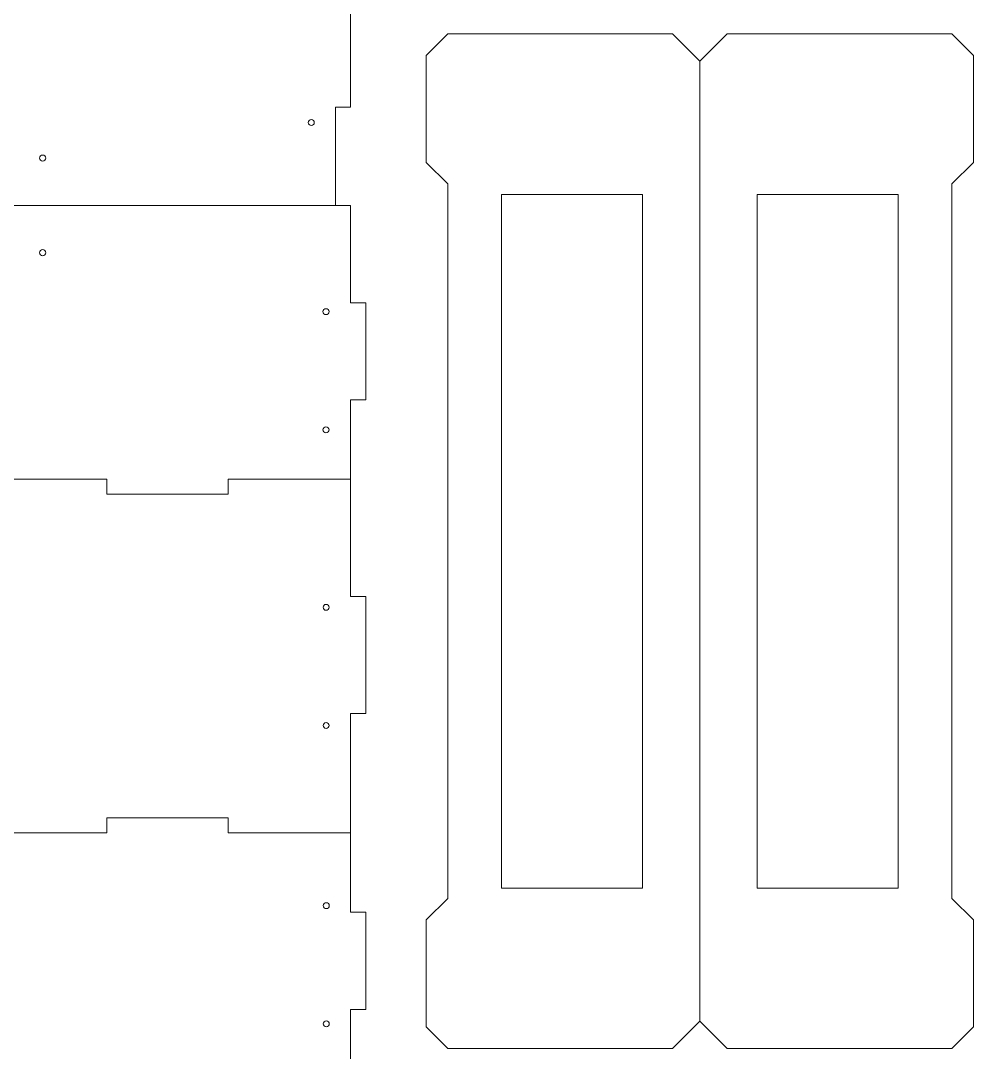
# Model space of a CAD drawing. Header units: millimetres. Extents: x -410 to 959, y -509 to 604.
# Drawn here: x -21.5 to 370.3, y -115.9 to 308.6 of the extents above; entities that cross this region are included whole.
import ezdxf

# ---------------------------------------------------------------- set-up
doc = ezdxf.new("R2010")
doc.units = ezdxf.units.MM
doc.header["$MEASUREMENT"] = 0
doc.layers.add('Layer 1', color=7, linetype='Continuous')

msp = doc.modelspace()

# ---------------------------------------------------------------- linework, layer by layer
at = {"layer": 'Layer 1', "color": 240, "lineweight": 9}
for points in [[(-397.6, 232.5998), (-397.6, 232.5998), (-397.6, 272.9998), (-397.6, 272.9998), (-397.6, 272.9998), (-397.6, 272.9998), (-403.8, 272.9998), (-403.8, 272.9998), (-403.8, 272.9998), (-403.8, 272.9998), (-403.8, 312.1998), (-403.8, 312.1998), (-403.8, 312.1998), (-403.8, 312.1998), (-397.6, 312.1998), (-397.6, 312.1998), (-397.6, 312.1998), (-397.6, 312.1998), (-397.6, 345.1998), (-397.6, 345.1998), (-397.6, 345.1998), (-397.6, 345.1998), (-354.2019, 345.1998), (-354.2019, 345.1998), (-354.2019, 345.1998), (-354.2019, 345.1998), (-354.2019, 351.3998), (-354.2019, 351.3998), (-354.2019, 351.3998), (-354.2019, 351.3998), (-304.2019, 351.3998), (-304.2019, 351.3998), (-304.2019, 351.3998), (-304.2019, 351.3998), (-304.2019, 345.1998), (-304.2019, 345.1998), (-304.2019, 345.1998), (-304.2019, 345.1998), (-254.2019, 345.1998), (-254.2019, 345.1998), (-254.2019, 345.1998), (-254.2019, 345.1998), (-254.2019, 351.3998), (-254.2019, 351.3998), (-254.2019, 351.3998), (-254.2019, 351.3998), (-204.2544, 351.3998), (-204.2544, 351.3998), (-204.2544, 351.3998), (-204.2544, 351.3998), (-204.2019, 345.1998), (-204.2019, 345.1998), (-204.2019, 345.1998), (-204.2019, 345.1998), (-86.2015, 345.1998), (-86.2015, 345.1998), (-86.2015, 345.1998), (-86.2015, 345.1998), (-86.254, 351.3998), (-86.254, 351.3998), (-86.254, 351.3998), (-86.254, 351.3998), (-36.2015, 351.3998), (-36.2015, 351.3998), (-36.2015, 351.3998), (-36.2015, 351.3998), (-36.2015, 345.1998), (-36.2015, 345.1998), (-36.2015, 345.1998), (-36.2015, 345.1998), (13.7985, 345.1998), (13.7985, 345.1998), (13.7985, 345.1998), (13.7985, 345.1998), (13.7985, 351.3998), (13.7985, 351.3998), (13.7985, 351.3998), (13.7985, 351.3998), (63.7985, 351.3998), (63.7985, 351.3998), (63.7985, 351.3998), (63.7985, 351.3998), (63.7985, 345.1998), (63.7985, 345.1998), (63.7985, 345.1998), (63.7985, 345.1998), (107.9965, 345.1998), (107.9965, 345.1998), (107.9965, 345.1998), (107.9965, 345.1998), (107.9965, 312.1998), (107.9965, 312.1998), (107.9965, 312.1998), (107.9965, 312.1998), (114.1965, 312.1998), (114.1965, 312.1998), (114.1965, 312.1998), (114.1965, 312.1998), (114.1965, 272.9998), (114.1965, 272.9998), (114.1965, 272.9998), (114.1965, 272.9998), (107.9965, 272.9998), (107.9965, 272.9998), (107.9965, 272.9998), (107.9965, 272.9998), (107.9965, 232.5998), (107.9965, 232.5998), (107.9965, 232.5998), (107.9965, 232.5998), (-397.6, 232.5998), (-397.6, 232.5998)], [(114.1965, 232.5998), (114.1965, 232.5998), (114.1965, 192.5769), (114.1965, 192.5769), (114.1965, 192.5769), (114.1965, 192.5769), (120.4063, 192.5769), (120.4063, 192.5769), (120.4063, 192.5769), (120.4063, 192.5769), (120.4063, 152.5768), (120.4063, 152.5768), (120.4063, 152.5768), (120.4063, 152.5768), (114.1965, 152.5768), (114.1965, 152.5768), (114.1965, 152.5768), (114.1965, 152.5768), (114.1965, 119.9998), (114.1965, 119.9998), (114.1965, 119.9998), (114.1965, 119.9998), (63.8746, 119.9998), (63.8746, 119.9998), (63.8746, 119.9998), (63.8746, 119.9998), (63.8746, 113.7998), (63.8746, 113.7998), (63.8746, 113.7998), (63.8746, 113.7998), (13.9521, 113.7998), (13.9521, 113.7998), (13.9521, 113.7998), (13.9521, 113.7998), (13.9521, 119.9998), (13.9521, 119.9998), (13.9521, 119.9998), (13.9521, 119.9998), (-35.9704, 119.9998), (-35.9704, 119.9998), (-35.9704, 119.9998), (-35.9704, 119.9998), (-35.9704, 113.7998), (-35.9704, 113.7998), (-35.9704, 113.7998), (-35.9704, 113.7998), (-86.1875, 113.7998), (-86.1875, 113.7998), (-86.1875, 113.7998), (-86.1875, 113.7998), (-86.2399, 119.9998), (-86.2399, 119.9998), (-86.2399, 119.9998), (-86.2399, 119.9998), (-203.7629, 119.9998), (-203.7629, 119.9998), (-203.7629, 119.9998), (-203.7629, 119.9998), (-203.7105, 113.7998), (-203.7105, 113.7998), (-203.7105, 113.7998), (-203.7105, 113.7998), (-253.633, 113.7998), (-253.633, 113.7998), (-253.633, 113.7998), (-253.633, 113.7998), (-253.633, 119.9998), (-253.633, 119.9998), (-253.633, 119.9998), (-253.633, 119.9998), (-303.5555, 119.9998), (-303.5555, 119.9998), (-303.5555, 119.9998), (-303.5555, 119.9998), (-303.5555, 113.7998), (-303.5555, 113.7998), (-303.5555, 113.7998), (-303.5555, 113.7998), (-353.478, 113.7998), (-353.478, 113.7998), (-353.478, 113.7998), (-353.478, 113.7998), (-353.478, 119.9998), (-353.478, 119.9998), (-353.478, 119.9998), (-353.478, 119.9998), (-403.8, 119.9998), (-403.8, 119.9998), (-403.8, 119.9998), (-403.8, 119.9998), (-403.8, 152.5926), (-403.8, 152.5926), (-403.8, 152.5926), (-403.8, 152.5926), (-410, 152.5926), (-410, 152.5926), (-410, 152.5926), (-410, 152.5926), (-410, 192.5926), (-410, 192.5926), (-410, 192.5926), (-410, 192.5926), (-403.8, 192.5926), (-403.8, 192.5926), (-403.8, 192.5926), (-403.8, 192.5926), (-403.8, 232.5998), (-403.8, 232.5998), (-403.8, 232.5998), (-403.8, 232.5998), (114.1965, 232.5998), (114.1965, 232.5998)], [(114.1966, -138.2001), (114.1966, -138.2001), (114.1966, -98.1772), (114.1966, -98.1772), (114.1966, -98.1772), (114.1966, -98.1772), (120.4064, -98.1772), (120.4064, -98.1772), (120.4064, -98.1772), (120.4064, -98.1772), (120.4064, -58.1771), (120.4064, -58.1771), (120.4064, -58.1771), (120.4064, -58.1771), (114.1966, -58.1771), (114.1966, -58.1771), (114.1966, -58.1771), (114.1966, -58.1771), (114.1966, -25.6001), (114.1966, -25.6001), (114.1966, -25.6001), (114.1966, -25.6001), (63.8747, -25.6001), (63.8747, -25.6001), (63.8747, -25.6001), (63.8747, -25.6001), (63.8747, -19.4001), (63.8747, -19.4001), (63.8747, -19.4001), (63.8747, -19.4001), (13.9522, -19.4001), (13.9522, -19.4001), (13.9522, -19.4001), (13.9522, -19.4001), (13.9522, -25.6001), (13.9522, -25.6001), (13.9522, -25.6001), (13.9522, -25.6001), (-35.9703, -25.6001), (-35.9703, -25.6001), (-35.9703, -25.6001), (-35.9703, -25.6001), (-35.9703, -19.4001), (-35.9703, -19.4001), (-35.9703, -19.4001), (-35.9703, -19.4001), (-86.1874, -19.4001), (-86.1874, -19.4001), (-86.1874, -19.4001), (-86.1874, -19.4001), (-86.2398, -25.6001), (-86.2398, -25.6001), (-86.2398, -25.6001), (-86.2398, -25.6001), (-203.7628, -25.6001), (-203.7628, -25.6001), (-203.7628, -25.6001), (-203.7628, -25.6001), (-203.7104, -19.4001), (-203.7104, -19.4001), (-203.7104, -19.4001), (-203.7104, -19.4001), (-253.6329, -19.4001), (-253.6329, -19.4001), (-253.6329, -19.4001), (-253.6329, -19.4001), (-253.6329, -25.6001), (-253.6329, -25.6001), (-253.6329, -25.6001), (-253.6329, -25.6001), (-303.5554, -25.6001), (-303.5554, -25.6001), (-303.5554, -25.6001), (-303.5554, -25.6001), (-303.5554, -19.4001), (-303.5554, -19.4001), (-303.5554, -19.4001), (-303.5554, -19.4001), (-353.4779, -19.4001), (-353.4779, -19.4001), (-353.4779, -19.4001), (-353.4779, -19.4001), (-353.4779, -25.6001), (-353.4779, -25.6001), (-353.4779, -25.6001), (-353.4779, -25.6001), (-403.7999, -25.6001), (-403.7999, -25.6001), (-403.7999, -25.6001), (-403.7999, -25.6001), (-403.7999, -58.1929), (-403.7999, -58.1929), (-403.7999, -58.1929), (-403.7999, -58.1929), (-409.9999, -58.1929), (-409.9999, -58.1929), (-409.9999, -58.1929), (-409.9999, -58.1929), (-409.9999, -98.1929), (-409.9999, -98.1929), (-409.9999, -98.1929), (-409.9999, -98.1929), (-403.7999, -98.1929), (-403.7999, -98.1929), (-403.7999, -98.1929), (-403.7999, -98.1929), (-403.7999, -138.2001), (-403.7999, -138.2001), (-403.7999, -138.2001), (-403.7999, -138.2001), (114.1966, -138.2001), (114.1966, -138.2001)]]:
    msp.add_open_spline(points, degree=3, knots=[0, 0, 0, 0, 0.03448276, 0.03448276, 0.03448276, 0.03448276, 0.06896552, 0.06896552, 0.06896552, 0.06896552, 0.10344828, 0.10344828, 0.10344828, 0.10344828, 0.13793103, 0.13793103, 0.13793103, 0.13793103, 0.17241379, 0.17241379, 0.17241379, 0.17241379, 0.20689655, 0.20689655, 0.20689655, 0.20689655, 0.24137931, 0.24137931, 0.24137931, 0.24137931, 0.27586207, 0.27586207, 0.27586207, 0.27586207, 0.31034483, 0.31034483, 0.31034483, 0.31034483, 0.34482759, 0.34482759, 0.34482759, 0.34482759, 0.37931034, 0.37931034, 0.37931034, 0.37931034, 0.4137931, 0.4137931, 0.4137931, 0.4137931, 0.44827586, 0.44827586, 0.44827586, 0.44827586, 0.48275862, 0.48275862, 0.48275862, 0.48275862, 0.51724138, 0.51724138, 0.51724138, 0.51724138, 0.55172414, 0.55172414, 0.55172414, 0.55172414, 0.5862069, 0.5862069, 0.5862069, 0.5862069, 0.62068966, 0.62068966, 0.62068966, 0.62068966, 0.65517241, 0.65517241, 0.65517241, 0.65517241, 0.68965517, 0.68965517, 0.68965517, 0.68965517, 0.72413793, 0.72413793, 0.72413793, 0.72413793, 0.75862069, 0.75862069, 0.75862069, 0.75862069, 0.79310345, 0.79310345, 0.79310345, 0.79310345, 0.82758621, 0.82758621, 0.82758621, 0.82758621, 0.86206897, 0.86206897, 0.86206897, 0.86206897, 0.89655172, 0.89655172, 0.89655172, 0.89655172, 0.93103448, 0.93103448, 0.93103448, 0.93103448, 1, 1, 1, 1], dxfattribs=at)
at = {"layer": 'Layer 1', "color": 250, "lineweight": 20}
for points, knots in [([(154.1712, 94.4517), (154.1712, 94.4517), (154.1713, 241.4639), (154.1713, 241.4639), (154.1713, 241.4639), (154.1713, 241.4639), (145.336, 250.2992), (145.336, 250.2992), (145.336, 250.2992), (145.336, 250.2992), (145.336, 294.2928), (145.336, 294.2928), (145.336, 294.2928), (145.336, 294.2928), (154.1713, 303.128), (154.1713, 303.128), (154.1713, 303.128), (154.1713, 303.128), (246.5836, 303.128), (246.5836, 303.128), (246.5836, 303.128), (246.5836, 303.128), (257.836, 291.8756), (257.836, 291.8756), (257.836, 291.8756), (257.836, 291.8756), (257.836, 94.4517), (257.836, 94.4517)], [0, 0, 0, 0, 0.125, 0.125, 0.125, 0.125, 0.25, 0.25, 0.25, 0.25, 0.375, 0.375, 0.375, 0.375, 0.5, 0.5, 0.5, 0.5, 0.625, 0.625, 0.625, 0.625, 0.75, 0.75, 0.75, 0.75, 1, 1, 1, 1]), ([(361.5008, 94.4517), (361.5008, 94.4517), (361.5007, 241.4639), (361.5007, 241.4639), (361.5007, 241.4639), (361.5007, 241.4639), (370.336, 250.2992), (370.336, 250.2992), (370.336, 250.2992), (370.336, 250.2992), (370.336, 294.2928), (370.336, 294.2928), (370.336, 294.2928), (370.336, 294.2928), (361.5007, 303.128), (361.5007, 303.128), (361.5007, 303.128), (361.5007, 303.128), (269.0884, 303.128), (269.0884, 303.128), (269.0884, 303.128), (269.0884, 303.128), (257.836, 291.8756), (257.836, 291.8756), (257.836, 291.8756), (257.836, 291.8756), (257.836, 94.4517), (257.836, 94.4517)], [0, 0, 0, 0, 0.125, 0.125, 0.125, 0.125, 0.25, 0.25, 0.25, 0.25, 0.375, 0.375, 0.375, 0.375, 0.5, 0.5, 0.5, 0.5, 0.625, 0.625, 0.625, 0.625, 0.75, 0.75, 0.75, 0.75, 1, 1, 1, 1]), ([(96.7465, 266.6807), (96.7465, 266.0097), (97.3062, 265.4659), (97.9965, 265.4659), (97.9965, 265.4659), (98.6868, 265.4659), (99.2465, 266.0097), (99.2465, 266.6807), (99.2465, 266.6807), (99.2465, 267.3516), (98.6868, 267.8955), (97.9965, 267.8955), (97.9965, 267.8955), (97.3062, 267.8955), (96.7465, 267.3516), (96.7465, 266.6807)], [0, 0, 0, 0, 0.2, 0.2, 0.2, 0.2, 0.4, 0.4, 0.4, 0.4, 0.6, 0.6, 0.6, 0.6, 1, 1, 1, 1]), ([(-13.7015, 252.0624), (-13.7015, 252.7528), (-13.1418, 253.3124), (-12.4515, 253.3124), (-12.4515, 253.3124), (-11.7612, 253.3124), (-11.2015, 252.7528), (-11.2015, 252.0624), (-11.2015, 252.0624), (-11.2015, 251.372), (-11.7612, 250.8124), (-12.4515, 250.8124), (-12.4515, 250.8124), (-13.1418, 250.8124), (-13.7015, 251.372), (-13.7015, 252.0624)], [0, 0, 0, 0, 0.2, 0.2, 0.2, 0.2, 0.4, 0.4, 0.4, 0.4, 0.6, 0.6, 0.6, 0.6, 1, 1, 1, 1]), ([(176.276, -48.2437), (176.276, -48.2437), (234.2761, -48.2437), (234.2761, -48.2437), (234.2761, -48.2437), (234.2761, -48.2437), (234.2761, 237.1471), (234.2761, 237.1471), (234.2761, 237.1471), (234.2761, 237.1471), (176.276, 237.1471), (176.276, 237.1471), (176.276, 237.1471), (176.276, 237.1471), (176.276, -48.2437), (176.276, -48.2437)], [0, 0, 0, 0, 0.2, 0.2, 0.2, 0.2, 0.4, 0.4, 0.4, 0.4, 0.6, 0.6, 0.6, 0.6, 1, 1, 1, 1]), ([(339.396, -48.2437), (339.396, -48.2437), (281.3959, -48.2437), (281.3959, -48.2437), (281.3959, -48.2437), (281.3959, -48.2437), (281.3959, 237.1471), (281.3959, 237.1471), (281.3959, 237.1471), (281.3959, 237.1471), (339.396, 237.1471), (339.396, 237.1471), (339.396, 237.1471), (339.396, 237.1471), (339.396, -48.2437), (339.396, -48.2437)], [0, 0, 0, 0, 0.2, 0.2, 0.2, 0.2, 0.4, 0.4, 0.4, 0.4, 0.6, 0.6, 0.6, 0.6, 1, 1, 1, 1]), ([(-13.7015, 213.1372), (-13.7015, 212.4468), (-13.1418, 211.8872), (-12.4515, 211.8872), (-12.4515, 211.8872), (-11.7612, 211.8872), (-11.2015, 212.4468), (-11.2015, 213.1372), (-11.2015, 213.1372), (-11.2015, 213.8276), (-11.7612, 214.3872), (-12.4515, 214.3872), (-12.4515, 214.3872), (-13.1418, 214.3872), (-13.7015, 213.8276), (-13.7015, 213.1372)], [0, 0, 0, 0, 0.2, 0.2, 0.2, 0.2, 0.4, 0.4, 0.4, 0.4, 0.6, 0.6, 0.6, 0.6, 1, 1, 1, 1]), ([(102.8258, 188.8851), (102.8258, 188.2141), (103.3855, 187.6703), (104.0758, 187.6703), (104.0758, 187.6703), (104.7661, 187.6703), (105.3258, 188.2141), (105.3258, 188.8851), (105.3258, 188.8851), (105.3258, 189.5561), (104.7661, 190.0999), (104.0758, 190.0999), (104.0758, 190.0999), (103.3855, 190.0999), (102.8258, 189.5561), (102.8258, 188.8851)], [0, 0, 0, 0, 0.2, 0.2, 0.2, 0.2, 0.4, 0.4, 0.4, 0.4, 0.6, 0.6, 0.6, 0.6, 1, 1, 1, 1]), ([(102.8258, 140.2571), (102.8258, 139.5861), (103.3855, 139.0423), (104.0758, 139.0423), (104.0758, 139.0423), (104.7661, 139.0423), (105.3258, 139.5861), (105.3258, 140.2571), (105.3258, 140.2571), (105.3258, 140.928), (104.7661, 141.4719), (104.0758, 141.4719), (104.0758, 141.4719), (103.3855, 141.4719), (102.8258, 140.928), (102.8258, 140.2571)], [0, 0, 0, 0, 0.2, 0.2, 0.2, 0.2, 0.4, 0.4, 0.4, 0.4, 0.6, 0.6, 0.6, 0.6, 1, 1, 1, 1]), ([(154.1712, 94.4517), (154.1712, 94.4517), (154.1713, -52.5605), (154.1713, -52.5605), (154.1713, -52.5605), (154.1713, -52.5605), (145.336, -61.3958), (145.336, -61.3958), (145.336, -61.3958), (145.336, -61.3958), (145.336, -105.3894), (145.336, -105.3894), (145.336, -105.3894), (145.336, -105.3894), (154.1713, -114.2246), (154.1713, -114.2246), (154.1713, -114.2246), (154.1713, -114.2246), (246.5836, -114.2246), (246.5836, -114.2246), (246.5836, -114.2246), (246.5836, -114.2246), (257.836, -102.9722), (257.836, -102.9722), (257.836, -102.9722), (257.836, -102.9722), (257.836, 94.4517), (257.836, 94.4517)], [0, 0, 0, 0, 0.125, 0.125, 0.125, 0.125, 0.25, 0.25, 0.25, 0.25, 0.375, 0.375, 0.375, 0.375, 0.5, 0.5, 0.5, 0.5, 0.625, 0.625, 0.625, 0.625, 0.75, 0.75, 0.75, 0.75, 1, 1, 1, 1]), ([(361.5008, 94.4517), (361.5008, 94.4517), (361.5007, -52.5605), (361.5007, -52.5605), (361.5007, -52.5605), (361.5007, -52.5605), (370.336, -61.3958), (370.336, -61.3958), (370.336, -61.3958), (370.336, -61.3958), (370.336, -105.3894), (370.336, -105.3894), (370.336, -105.3894), (370.336, -105.3894), (361.5007, -114.2246), (361.5007, -114.2246), (361.5007, -114.2246), (361.5007, -114.2246), (269.0884, -114.2246), (269.0884, -114.2246), (269.0884, -114.2246), (269.0884, -114.2246), (257.836, -102.9722), (257.836, -102.9722), (257.836, -102.9722), (257.836, -102.9722), (257.836, 94.4517), (257.836, 94.4517)], [0, 0, 0, 0, 0.125, 0.125, 0.125, 0.125, 0.25, 0.25, 0.25, 0.25, 0.375, 0.375, 0.375, 0.375, 0.5, 0.5, 0.5, 0.5, 0.625, 0.625, 0.625, 0.625, 0.75, 0.75, 0.75, 0.75, 1, 1, 1, 1]), ([(102.8916, 67.2534), (102.8916, 66.5824), (103.4513, 66.0386), (104.1416, 66.0386), (104.1416, 66.0386), (104.8319, 66.0386), (105.3916, 66.5824), (105.3916, 67.2534), (105.3916, 67.2534), (105.3916, 67.9244), (104.8319, 68.4682), (104.1416, 68.4682), (104.1416, 68.4682), (103.4513, 68.4682), (102.8916, 67.9244), (102.8916, 67.2534)], [0, 0, 0, 0, 0.2, 0.2, 0.2, 0.2, 0.4, 0.4, 0.4, 0.4, 0.6, 0.6, 0.6, 0.6, 1, 1, 1, 1]), ([(102.8916, 18.6254), (102.8916, 17.9544), (103.4513, 17.4106), (104.1416, 17.4106), (104.1416, 17.4106), (104.8319, 17.4106), (105.3916, 17.9544), (105.3916, 18.6254), (105.3916, 18.6254), (105.3916, 19.2963), (104.8319, 19.8402), (104.1416, 19.8402), (104.1416, 19.8402), (103.4513, 19.8402), (102.8916, 19.2963), (102.8916, 18.6254)], [0, 0, 0, 0, 0.2, 0.2, 0.2, 0.2, 0.4, 0.4, 0.4, 0.4, 0.6, 0.6, 0.6, 0.6, 1, 1, 1, 1]), ([(102.9467, -55.4912), (102.9467, -56.1621), (103.5064, -56.706), (104.1967, -56.706), (104.1967, -56.706), (104.887, -56.706), (105.4467, -56.1621), (105.4467, -55.4912), (105.4467, -55.4912), (105.4467, -54.8202), (104.887, -54.2764), (104.1967, -54.2764), (104.1967, -54.2764), (103.5064, -54.2764), (102.9467, -54.8202), (102.9467, -55.4912)], [0, 0, 0, 0, 0.2, 0.2, 0.2, 0.2, 0.4, 0.4, 0.4, 0.4, 0.6, 0.6, 0.6, 0.6, 1, 1, 1, 1]), ([(102.9467, -104.1192), (102.9467, -104.7902), (103.5064, -105.334), (104.1967, -105.334), (104.1967, -105.334), (104.887, -105.334), (105.4467, -104.7902), (105.4467, -104.1192), (105.4467, -104.1192), (105.4467, -103.4482), (104.887, -102.9044), (104.1967, -102.9044), (104.1967, -102.9044), (103.5064, -102.9044), (102.9467, -103.4482), (102.9467, -104.1192)], [0, 0, 0, 0, 0.2, 0.2, 0.2, 0.2, 0.4, 0.4, 0.4, 0.4, 0.6, 0.6, 0.6, 0.6, 1, 1, 1, 1])]:
    msp.add_open_spline(points, degree=3, knots=knots, dxfattribs=at)
at = {"layer": 'Layer 1', "color": 250, "lineweight": 9}
msp.add_open_spline([(-403.8, 119.9998), (-403.8, 119.9998), (-403.8032, 71.28), (-403.8032, 71.28), (-403.8032, 71.28), (-403.8032, 71.28), (-409.9999, 71.2775), (-409.9999, 71.2775), (-409.9999, 71.2775), (-409.9999, 71.2775), (-409.9999, 23.0623), (-409.9999, 23.0623), (-409.9999, 23.0623), (-409.9999, 23.0623), (-403.7999, 23.0624), (-403.7999, 23.0624), (-403.7999, 23.0624), (-403.7999, 23.0624), (-403.7999, -17.8001), (-403.7999, -17.8001), (-403.7999, -17.8001), (-403.7999, -17.8001), (-403.7999, -25.6001), (-403.7999, -25.6001), (-403.7999, -25.6001), (-403.7999, -25.6001), (-353.4779, -25.6001), (-353.4779, -25.6001), (-353.4779, -25.6001), (-353.4779, -25.6001), (-353.4779, -19.4001), (-353.4779, -19.4001), (-353.4779, -19.4001), (-353.4779, -19.4001), (-303.5554, -19.4001), (-303.5554, -19.4001), (-303.5554, -19.4001), (-303.5554, -19.4001), (-303.5554, -25.6001), (-303.5554, -25.6001), (-303.5554, -25.6001), (-303.5554, -25.6001), (-253.6329, -25.6001), (-253.6329, -25.6001), (-253.6329, -25.6001), (-253.6329, -25.6001), (-253.6329, -19.4001), (-253.6329, -19.4001), (-253.6329, -19.4001), (-253.6329, -19.4001), (-203.7104, -19.4001), (-203.7104, -19.4001), (-203.7104, -19.4001), (-203.7104, -19.4001), (-203.7104, -25.6001), (-203.7104, -25.6001), (-203.7104, -25.6001), (-203.7104, -25.6001), (-86.2398, -25.6001), (-86.2398, -25.6001), (-86.2398, -25.6001), (-86.2398, -25.6001), (-86.2922, -19.4001), (-86.2922, -19.4001), (-86.2922, -19.4001), (-86.2922, -19.4001), (-35.9703, -19.4001), (-35.9703, -19.4001), (-35.9703, -19.4001), (-35.9703, -19.4001), (-35.9703, -25.6001), (-35.9703, -25.6001), (-35.9703, -25.6001), (-35.9703, -25.6001), (13.9522, -25.6001), (13.9522, -25.6001), (13.9522, -25.6001), (13.9522, -25.6001), (13.9522, -19.4001), (13.9522, -19.4001), (13.9522, -19.4001), (13.9522, -19.4001), (63.8747, -19.4001), (63.8747, -19.4001), (63.8747, -19.4001), (63.8747, -19.4001), (63.8747, -25.6001), (63.8747, -25.6001), (63.8747, -25.6001), (63.8747, -25.6001), (114.1966, -25.6001), (114.1966, -25.6001), (114.1966, -25.6001), (114.1966, -25.6001), (114.1966, -17.8001), (114.1966, -17.8001), (114.1966, -17.8001), (114.1966, -17.8001), (114.1966, 23.4999), (114.1966, 23.4999), (114.1966, 23.4999), (114.1966, 23.4999), (120.4064, 23.4999), (120.4064, 23.4999), (120.4064, 23.4999), (120.4064, 23.4999), (120.4064, 71.7175), (120.4064, 71.7175), (120.4064, 71.7175), (120.4064, 71.7175), (114.1966, 71.7175), (114.1966, 71.7175), (114.1966, 71.7175), (114.1966, 71.7175), (114.1966, 119.9999), (114.1966, 119.9999), (114.1966, 119.9999), (114.1966, 119.9999), (63.8746, 119.9998), (63.8746, 119.9998), (63.8746, 119.9998), (63.8746, 119.9998), (63.8746, 113.7998), (63.8746, 113.7998), (63.8746, 113.7998), (63.8746, 113.7998), (13.9521, 113.7998), (13.9521, 113.7998), (13.9521, 113.7998), (13.9521, 113.7998), (13.9521, 119.9998), (13.9521, 119.9998), (13.9521, 119.9998), (13.9521, 119.9998), (-35.9704, 119.9998), (-35.9704, 119.9998), (-35.9704, 119.9998), (-35.9704, 119.9998), (-35.9704, 113.7998), (-35.9704, 113.7998), (-35.9704, 113.7998), (-35.9704, 113.7998), (-86.1875, 113.7998), (-86.1875, 113.7998), (-86.1875, 113.7998), (-86.1875, 113.7998), (-86.1613, 119.9998), (-86.1613, 119.9998), (-86.1613, 119.9998), (-86.1613, 119.9998), (-203.7629, 119.9998), (-203.7629, 119.9998), (-203.7629, 119.9998), (-203.7629, 119.9998), (-203.7105, 113.7998), (-203.7105, 113.7998), (-203.7105, 113.7998), (-203.7105, 113.7998), (-253.633, 113.7998), (-253.633, 113.7998), (-253.633, 113.7998), (-253.633, 113.7998), (-253.633, 119.9998), (-253.633, 119.9998), (-253.633, 119.9998), (-253.633, 119.9998), (-303.5555, 119.9998), (-303.5555, 119.9998), (-303.5555, 119.9998), (-303.5555, 119.9998), (-303.5555, 113.7998), (-303.5555, 113.7998), (-303.5555, 113.7998), (-303.5555, 113.7998), (-353.478, 113.7998), (-353.478, 113.7998), (-353.478, 113.7998), (-353.478, 113.7998), (-353.478, 119.9998), (-353.478, 119.9998), (-353.478, 119.9998), (-353.478, 119.9998), (-403.8, 119.9998), (-403.8, 119.9998)], degree=3, knots=[0, 0, 0, 0, 0.0212766, 0.0212766, 0.0212766, 0.0212766, 0.04255319, 0.04255319, 0.04255319, 0.04255319, 0.06382979, 0.06382979, 0.06382979, 0.06382979, 0.08510638, 0.08510638, 0.08510638, 0.08510638, 0.10638298, 0.10638298, 0.10638298, 0.10638298, 0.12765957, 0.12765957, 0.12765957, 0.12765957, 0.14893617, 0.14893617, 0.14893617, 0.14893617, 0.17021277, 0.17021277, 0.17021277, 0.17021277, 0.19148936, 0.19148936, 0.19148936, 0.19148936, 0.21276596, 0.21276596, 0.21276596, 0.21276596, 0.23404255, 0.23404255, 0.23404255, 0.23404255, 0.25531915, 0.25531915, 0.25531915, 0.25531915, 0.27659574, 0.27659574, 0.27659574, 0.27659574, 0.29787234, 0.29787234, 0.29787234, 0.29787234, 0.31914894, 0.31914894, 0.31914894, 0.31914894, 0.34042553, 0.34042553, 0.34042553, 0.34042553, 0.36170213, 0.36170213, 0.36170213, 0.36170213, 0.38297872, 0.38297872, 0.38297872, 0.38297872, 0.40425532, 0.40425532, 0.40425532, 0.40425532, 0.42553191, 0.42553191, 0.42553191, 0.42553191, 0.44680851, 0.44680851, 0.44680851, 0.44680851, 0.46808511, 0.46808511, 0.46808511, 0.46808511, 0.4893617, 0.4893617, 0.4893617, 0.4893617, 0.5106383, 0.5106383, 0.5106383, 0.5106383, 0.53191489, 0.53191489, 0.53191489, 0.53191489, 0.55319149, 0.55319149, 0.55319149, 0.55319149, 0.57446809, 0.57446809, 0.57446809, 0.57446809, 0.59574468, 0.59574468, 0.59574468, 0.59574468, 0.61702128, 0.61702128, 0.61702128, 0.61702128, 0.63829787, 0.63829787, 0.63829787, 0.63829787, 0.65957447, 0.65957447, 0.65957447, 0.65957447, 0.68085106, 0.68085106, 0.68085106, 0.68085106, 0.70212766, 0.70212766, 0.70212766, 0.70212766, 0.72340426, 0.72340426, 0.72340426, 0.72340426, 0.74468085, 0.74468085, 0.74468085, 0.74468085, 0.76595745, 0.76595745, 0.76595745, 0.76595745, 0.78723404, 0.78723404, 0.78723404, 0.78723404, 0.80851064, 0.80851064, 0.80851064, 0.80851064, 0.82978723, 0.82978723, 0.82978723, 0.82978723, 0.85106383, 0.85106383, 0.85106383, 0.85106383, 0.87234043, 0.87234043, 0.87234043, 0.87234043, 0.89361702, 0.89361702, 0.89361702, 0.89361702, 0.91489362, 0.91489362, 0.91489362, 0.91489362, 0.93617021, 0.93617021, 0.93617021, 0.93617021, 0.95744681, 0.95744681, 0.95744681, 0.95744681, 1, 1, 1, 1], dxfattribs=at)

doc.saveas('drawing.dxf')
